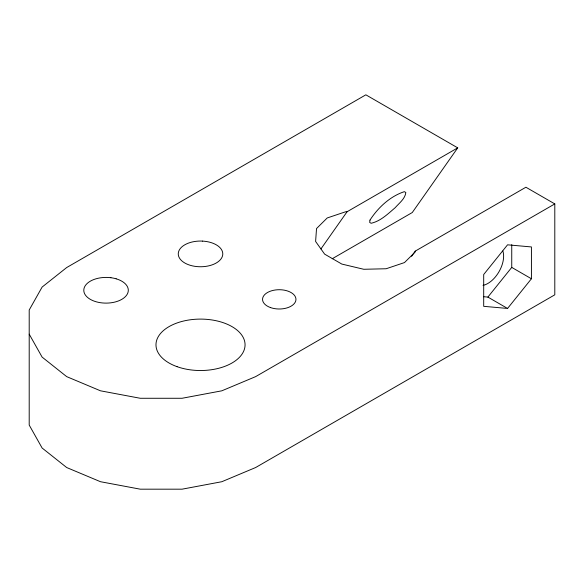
<?xml version="1.0" encoding="UTF-8"?>
<svg xmlns="http://www.w3.org/2000/svg" width="584" height="584" viewBox="0 0 584 584"><rect width="100%" height="100%" fill="white"/><g stroke="black" fill="none" stroke-linecap="round" stroke-linejoin="round"><path stroke-width="0.88" d="M415.239 251.12L415.18 251.989L404.486 262.574L386.148 268.749L363.781 269.282L341.83 264.07L324.638 254.142L315.608 241.462L316.528 228.556L327.215 217.963L345.56 211.795L347.064 211.758L457.725 147.862L365.854 94.82L66.685 267.545L42.114 287.065L29.2 310.016L29.2 425.057L42.114 448.016L66.685 467.536L100.506 481.72L140.262 489.18L182.062 489.18L221.818 481.72L255.631 467.536L554.8 294.818L554.8 203.911L525.907 187.23L415.239 251.12L411.581 256.325M320.937 248.923L347.064 211.758M457.725 147.862L412.275 212.525L332.216 258.748M483.464 296.694L487.881 297.088L511.745 267.399L511.745 244.674M507.562 308.454L531.425 278.765L531.425 246.944L507.562 244.813L483.698 274.502L483.698 306.323L507.562 308.454L487.881 297.088M554.8 203.911L255.631 376.629L221.818 390.813L182.062 398.273L140.262 398.273L100.506 390.813L66.685 376.629L42.114 357.101L29.2 334.15M511.745 267.399L531.425 278.765M202.619 241.112A22.265 12.855 0 0 1 222.774 254.31A22.265 12.855 0 0 1 201.224 266.749A22.265 12.855 0 0 1 178.361 255.113A22.28 12.863 0 0 1 202.619 241.104M116.15 278.816A22.265 12.855 0 0 1 118.559 300.899A22.265 12.855 0 0 1 83.892 291.474A22.28 12.863 0 0 1 110.909 277.721M110.909 277.721A22.199 12.819 0 0 1 116.158 278.816M502.853 251.003A22.265 12.855 -60 0 1 499.013 271.699A22.265 12.855 -60 0 1 483.019 285.372M369.979 220.11L369.679 222.424L371.154 223.27C380.644 221.124 387.966 213.832 395.156 207.714C399.127 203.152 405.077 198.903 405.844 192.508L404.376 191.661C390.127 196.297 378.009 207.648 369.979 220.11M270.45 307.556A16.702 9.643 0 0 0 295.949 299.665A16.702 9.643 0 0 0 271.356 290.861A16.702 9.643 0 0 0 270.45 307.556M177.054 366.664A44.537 25.711 0 0 0 245.039 345.618A44.537 25.711 0 0 0 179.478 322.149A44.537 25.711 0 0 0 177.054 366.664"/></g></svg>
